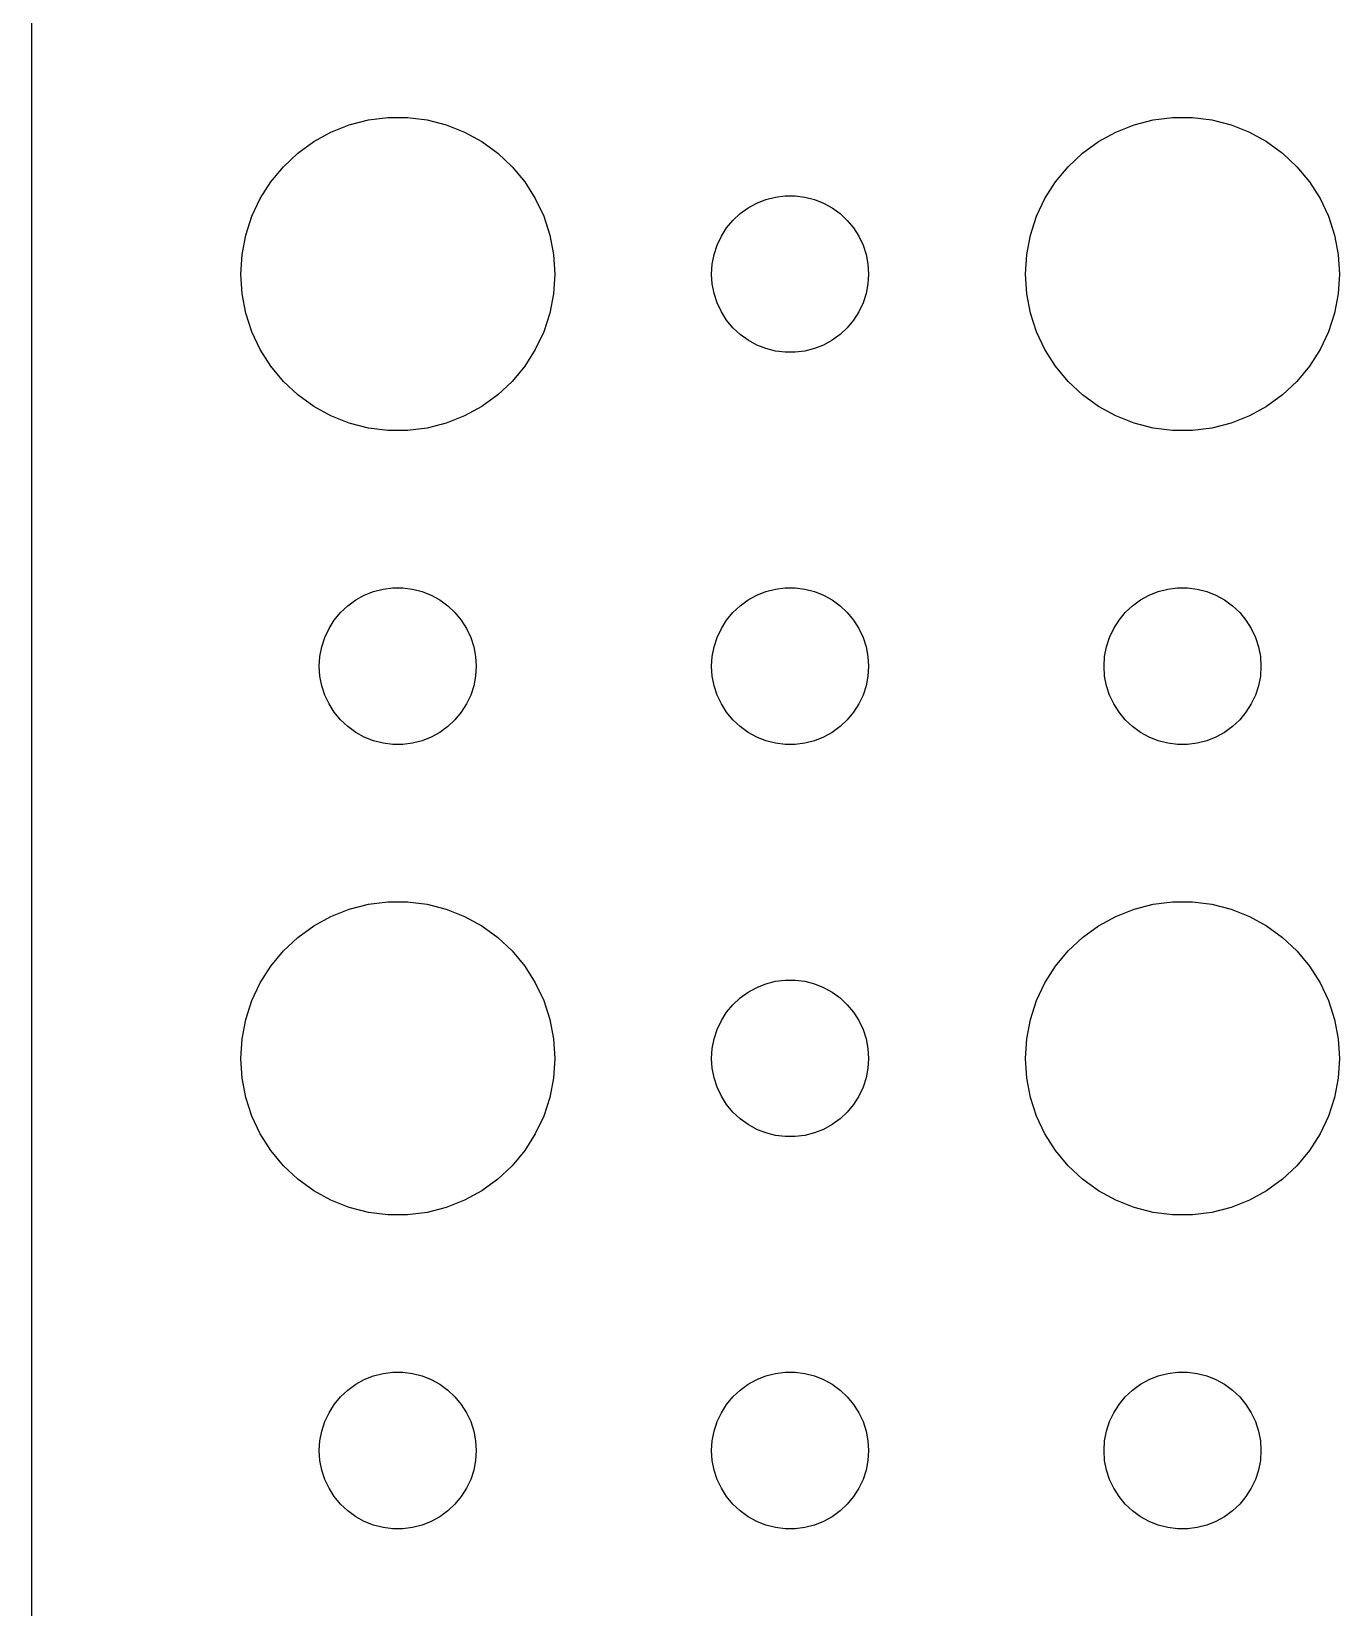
# Model space of a CAD drawing. Header units: metres. Extents: x -120 to 120, y -119 to 119.
# Drawn here: x -119.5 to -94.5, y -3 to 27.14 of the extents above; entities that cross this region are included whole.
import ezdxf

# ---------------------------------------------------------------- set-up
doc = ezdxf.new("R2010")
doc.units = ezdxf.units.M

msp = doc.modelspace()

# ---------------------------------------------------------------- linework, layer by layer
for p, q in [((-119.5, 114.5), (-119.5, -114.5)), ((-113.777, 25.2145), (-113.427, 25.3532)), ((-113.427, 25.3532), (-113.062, 25.4469)), ((-113.062, 25.4469), (-112.688, 25.4941)), ((-112.688, 25.4941), (-112.312, 25.4941)), ((-112.312, 25.4941), (-111.938, 25.4469)), ((-111.938, 25.4469), (-111.573, 25.3532)), ((-111.573, 25.3532), (-111.223, 25.2145)), ((-98.7773, 25.2145), (-98.427, 25.3532)), ((-98.427, 25.3532), (-98.0621, 25.4469)), ((-98.0621, 25.4469), (-97.6884, 25.4941)), ((-97.6884, 25.4941), (-97.3116, 25.4941)), ((-97.3116, 25.4941), (-96.9379, 25.4469)), ((-96.9379, 25.4469), (-96.573, 25.3532)), ((-96.573, 25.3532), (-96.2227, 25.2145)), ((-114.412, 24.8115), (-114.107, 25.033)), ((-114.107, 25.033), (-113.777, 25.2145)), ((-111.223, 25.2145), (-110.893, 25.033)), ((-110.893, 25.033), (-110.588, 24.8115)), ((-99.4123, 24.8115), (-99.1075, 25.033)), ((-99.1075, 25.033), (-98.7773, 25.2145)), ((-96.2227, 25.2145), (-95.8925, 25.033)), ((-95.8925, 25.033), (-95.5877, 24.8115)), ((-114.687, 24.5536), (-114.412, 24.8115)), ((-110.588, 24.8115), (-110.313, 24.5536)), ((-99.6869, 24.5536), (-99.4123, 24.8115)), ((-95.5877, 24.8115), (-95.3131, 24.5536)), ((-114.927, 24.2634), (-114.687, 24.5536)), ((-110.313, 24.5536), (-110.073, 24.2634)), ((-99.927, 24.2634), (-99.6869, 24.5536)), ((-95.3131, 24.5536), (-95.073, 24.2634)), ((-115.129, 23.9453), (-114.927, 24.2634)), ((-110.073, 24.2634), (-109.871, 23.9453)), ((-100.129, 23.9453), (-99.927, 24.2634)), ((-95.073, 24.2634), (-94.8711, 23.9453)), ((-115.289, 23.6044), (-115.129, 23.9453)), ((-109.871, 23.9453), (-109.711, 23.6044)), ((-105.804, 23.7665), (-105.639, 23.8572)), ((-105.639, 23.8572), (-105.464, 23.9266)), ((-105.464, 23.9266), (-105.281, 23.9734)), ((-105.281, 23.9734), (-105.094, 23.997)), ((-105.094, 23.997), (-104.906, 23.997)), ((-104.906, 23.997), (-104.719, 23.9734)), ((-104.719, 23.9734), (-104.536, 23.9266)), ((-104.536, 23.9266), (-104.361, 23.8572)), ((-104.361, 23.8572), (-104.196, 23.7665)), ((-100.289, 23.6044), (-100.129, 23.9453)), ((-94.8711, 23.9453), (-94.7107, 23.6044)), ((-115.406, 23.2461), (-115.289, 23.6044)), ((-109.711, 23.6044), (-109.594, 23.2461)), ((-106.214, 23.3817), (-106.093, 23.5268)), ((-106.093, 23.5268), (-105.956, 23.6558)), ((-105.956, 23.6558), (-105.804, 23.7665)), ((-104.196, 23.7665), (-104.044, 23.6558)), ((-104.044, 23.6558), (-103.907, 23.5268)), ((-103.907, 23.5268), (-103.786, 23.3817)), ((-100.406, 23.2461), (-100.289, 23.6044)), ((-94.7107, 23.6044), (-94.5943, 23.2461)), ((-115.476, 22.876), (-115.406, 23.2461)), ((-109.594, 23.2461), (-109.524, 22.876)), ((-106.395, 23.0522), (-106.314, 23.2226)), ((-106.314, 23.2226), (-106.214, 23.3817)), ((-103.786, 23.3817), (-103.686, 23.2226)), ((-103.686, 23.2226), (-103.605, 23.0522)), ((-100.476, 22.876), (-100.406, 23.2461)), ((-94.5943, 23.2461), (-94.5237, 22.876)), ((-106.453, 22.873), (-106.395, 23.0522)), ((-103.605, 23.0522), (-103.547, 22.873)), ((-115.5, 22.5), (-115.476, 22.876)), ((-109.524, 22.876), (-109.5, 22.5)), ((-106.5, 22.5), (-106.488, 22.688)), ((-106.488, 22.688), (-106.453, 22.873)), ((-103.547, 22.873), (-103.512, 22.688)), ((-103.512, 22.688), (-103.5, 22.5)), ((-100.5, 22.5), (-100.476, 22.876)), ((-94.5237, 22.876), (-94.5, 22.5)), ((-115.476, 22.124), (-115.5, 22.5)), ((-109.5, 22.5), (-109.524, 22.124)), ((-106.488, 22.312), (-106.5, 22.5)), ((-106.453, 22.127), (-106.488, 22.312)), ((-103.512, 22.312), (-103.547, 22.127)), ((-103.5, 22.5), (-103.512, 22.312)), ((-100.476, 22.124), (-100.5, 22.5)), ((-94.5, 22.5), (-94.5237, 22.124)), ((-115.406, 21.7539), (-115.476, 22.124)), ((-109.524, 22.124), (-109.594, 21.7539)), ((-106.395, 21.9478), (-106.453, 22.127)), ((-103.547, 22.127), (-103.605, 21.9478)), ((-100.406, 21.7539), (-100.476, 22.124)), ((-94.5237, 22.124), (-94.5943, 21.7539)), ((-115.289, 21.3956), (-115.406, 21.7539)), ((-109.594, 21.7539), (-109.711, 21.3956)), ((-106.314, 21.7774), (-106.395, 21.9478)), ((-106.214, 21.6183), (-106.314, 21.7774)), ((-103.686, 21.7774), (-103.786, 21.6183)), ((-103.605, 21.9478), (-103.686, 21.7774)), ((-100.289, 21.3956), (-100.406, 21.7539)), ((-94.5943, 21.7539), (-94.7107, 21.3956)), ((-106.093, 21.4732), (-106.214, 21.6183)), ((-105.956, 21.3442), (-106.093, 21.4732)), ((-103.907, 21.4732), (-104.044, 21.3442)), ((-103.786, 21.6183), (-103.907, 21.4732)), ((-115.129, 21.0547), (-115.289, 21.3956)), ((-109.711, 21.3956), (-109.871, 21.0547)), ((-105.804, 21.2335), (-105.956, 21.3442)), ((-105.639, 21.1427), (-105.804, 21.2335)), ((-105.464, 21.0734), (-105.639, 21.1427)), ((-104.361, 21.1427), (-104.536, 21.0734)), ((-104.196, 21.2335), (-104.361, 21.1427)), ((-104.044, 21.3442), (-104.196, 21.2335)), ((-100.129, 21.0547), (-100.289, 21.3956)), ((-94.7107, 21.3956), (-94.8711, 21.0547)), ((-114.927, 20.7366), (-115.129, 21.0547)), ((-109.871, 21.0547), (-110.073, 20.7366)), ((-105.281, 21.0266), (-105.464, 21.0734)), ((-105.094, 21.003), (-105.281, 21.0266)), ((-104.906, 21.003), (-105.094, 21.003)), ((-104.719, 21.0266), (-104.906, 21.003)), ((-104.536, 21.0734), (-104.719, 21.0266)), ((-99.927, 20.7366), (-100.129, 21.0547)), ((-94.8711, 21.0547), (-95.073, 20.7366)), ((-114.687, 20.4464), (-114.927, 20.7366)), ((-110.073, 20.7366), (-110.313, 20.4464)), ((-99.6869, 20.4464), (-99.927, 20.7366)), ((-95.073, 20.7366), (-95.3131, 20.4464)), ((-114.412, 20.1884), (-114.687, 20.4464)), ((-110.313, 20.4464), (-110.588, 20.1884)), ((-99.4123, 20.1884), (-99.6869, 20.4464)), ((-95.3131, 20.4464), (-95.5877, 20.1884)), ((-114.107, 19.967), (-114.412, 20.1884)), ((-113.777, 19.7855), (-114.107, 19.967)), ((-110.893, 19.967), (-111.223, 19.7855)), ((-110.588, 20.1884), (-110.893, 19.967)), ((-99.1075, 19.967), (-99.4123, 20.1884)), ((-98.7773, 19.7855), (-99.1075, 19.967)), ((-95.8925, 19.967), (-96.2227, 19.7855)), ((-95.5877, 20.1884), (-95.8925, 19.967)), ((-113.427, 19.6468), (-113.777, 19.7855)), ((-113.062, 19.5531), (-113.427, 19.6468)), ((-111.573, 19.6468), (-111.938, 19.5531)), ((-111.223, 19.7855), (-111.573, 19.6468)), ((-98.427, 19.6468), (-98.7773, 19.7855)), ((-98.0621, 19.5531), (-98.427, 19.6468)), ((-96.573, 19.6468), (-96.9379, 19.5531)), ((-96.2227, 19.7855), (-96.573, 19.6468)), ((-112.688, 19.5059), (-113.062, 19.5531)), ((-112.312, 19.5059), (-112.688, 19.5059)), ((-111.938, 19.5531), (-112.312, 19.5059)), ((-97.6884, 19.5059), (-98.0621, 19.5531)), ((-97.3116, 19.5059), (-97.6884, 19.5059)), ((-96.9379, 19.5531), (-97.3116, 19.5059)), ((-113.304, 16.2665), (-113.139, 16.3572)), ((-113.139, 16.3572), (-112.964, 16.4266)), ((-112.964, 16.4266), (-112.781, 16.4734)), ((-112.781, 16.4734), (-112.594, 16.497)), ((-112.594, 16.497), (-112.406, 16.497)), ((-112.406, 16.497), (-112.219, 16.4734)), ((-112.219, 16.4734), (-112.036, 16.4266)), ((-112.036, 16.4266), (-111.861, 16.3572)), ((-111.861, 16.3572), (-111.696, 16.2665)), ((-105.804, 16.2665), (-105.639, 16.3572)), ((-105.639, 16.3572), (-105.464, 16.4266)), ((-105.464, 16.4266), (-105.281, 16.4734)), ((-105.281, 16.4734), (-105.094, 16.497)), ((-105.094, 16.497), (-104.906, 16.497)), ((-104.906, 16.497), (-104.719, 16.4734)), ((-104.719, 16.4734), (-104.536, 16.4266)), ((-104.536, 16.4266), (-104.361, 16.3572)), ((-104.361, 16.3572), (-104.196, 16.2665)), ((-98.3037, 16.2665), (-98.1387, 16.3572)), ((-98.1387, 16.3572), (-97.9635, 16.4266)), ((-97.9635, 16.4266), (-97.7811, 16.4734)), ((-97.7811, 16.4734), (-97.5942, 16.497)), ((-97.5942, 16.497), (-97.4058, 16.497)), ((-97.4058, 16.497), (-97.2189, 16.4734)), ((-97.2189, 16.4734), (-97.0365, 16.4266)), ((-97.0365, 16.4266), (-96.8613, 16.3572)), ((-96.8613, 16.3572), (-96.6963, 16.2665)), ((-113.714, 15.8817), (-113.593, 16.0268)), ((-113.593, 16.0268), (-113.456, 16.1558)), ((-113.456, 16.1558), (-113.304, 16.2665)), ((-111.696, 16.2665), (-111.544, 16.1558)), ((-111.544, 16.1558), (-111.407, 16.0268)), ((-111.407, 16.0268), (-111.286, 15.8817)), ((-106.214, 15.8817), (-106.093, 16.0268)), ((-106.093, 16.0268), (-105.956, 16.1558)), ((-105.956, 16.1558), (-105.804, 16.2665)), ((-104.196, 16.2665), (-104.044, 16.1558)), ((-104.044, 16.1558), (-103.907, 16.0268)), ((-103.907, 16.0268), (-103.786, 15.8817)), ((-98.7135, 15.8817), (-98.5934, 16.0268)), ((-98.5934, 16.0268), (-98.4561, 16.1558)), ((-98.4561, 16.1558), (-98.3037, 16.2665)), ((-96.6963, 16.2665), (-96.5439, 16.1558)), ((-96.5439, 16.1558), (-96.4065, 16.0268)), ((-96.4065, 16.0268), (-96.2865, 15.8817)), ((-113.895, 15.5522), (-113.814, 15.7226)), ((-113.814, 15.7226), (-113.714, 15.8817)), ((-111.286, 15.8817), (-111.186, 15.7226)), ((-111.186, 15.7226), (-111.105, 15.5522)), ((-106.395, 15.5522), (-106.314, 15.7226)), ((-106.314, 15.7226), (-106.214, 15.8817)), ((-103.786, 15.8817), (-103.686, 15.7226)), ((-103.686, 15.7226), (-103.605, 15.5522)), ((-98.8947, 15.5522), (-98.8145, 15.7226)), ((-98.8145, 15.7226), (-98.7135, 15.8817)), ((-96.2865, 15.8817), (-96.1855, 15.7226)), ((-96.1855, 15.7226), (-96.1053, 15.5522)), ((-113.988, 15.188), (-113.953, 15.373)), ((-113.953, 15.373), (-113.895, 15.5522)), ((-111.105, 15.5522), (-111.047, 15.373)), ((-111.047, 15.373), (-111.012, 15.188)), ((-106.488, 15.188), (-106.453, 15.373)), ((-106.453, 15.373), (-106.395, 15.5522)), ((-103.605, 15.5522), (-103.547, 15.373)), ((-103.547, 15.373), (-103.512, 15.188)), ((-98.9882, 15.188), (-98.9529, 15.373)), ((-98.9529, 15.373), (-98.8947, 15.5522)), ((-96.1053, 15.5522), (-96.0471, 15.373)), ((-96.0471, 15.373), (-96.0118, 15.188)), ((-114, 15), (-113.988, 15.188)), ((-111.012, 15.188), (-111, 15)), ((-106.5, 15), (-106.488, 15.188)), ((-103.512, 15.188), (-103.5, 15)), ((-99, 15), (-98.9882, 15.188)), ((-96.0118, 15.188), (-96, 15)), ((-113.988, 14.812), (-114, 15)), ((-113.953, 14.627), (-113.988, 14.812)), ((-111.012, 14.812), (-111.047, 14.627)), ((-111, 15), (-111.012, 14.812)), ((-106.488, 14.812), (-106.5, 15)), ((-106.453, 14.627), (-106.488, 14.812)), ((-103.512, 14.812), (-103.547, 14.627)), ((-103.5, 15), (-103.512, 14.812)), ((-98.9882, 14.812), (-99, 15)), ((-98.9529, 14.627), (-98.9882, 14.812)), ((-96.0118, 14.812), (-96.0471, 14.627)), ((-96, 15), (-96.0118, 14.812)), ((-113.895, 14.4478), (-113.953, 14.627)), ((-111.047, 14.627), (-111.105, 14.4478)), ((-106.395, 14.4478), (-106.453, 14.627)), ((-103.547, 14.627), (-103.605, 14.4478)), ((-98.8947, 14.4478), (-98.9529, 14.627)), ((-96.0471, 14.627), (-96.1053, 14.4478)), ((-113.814, 14.2774), (-113.895, 14.4478)), ((-113.714, 14.1183), (-113.814, 14.2774)), ((-111.186, 14.2774), (-111.286, 14.1183)), ((-111.105, 14.4478), (-111.186, 14.2774)), ((-106.314, 14.2774), (-106.395, 14.4478)), ((-106.214, 14.1183), (-106.314, 14.2774)), ((-103.686, 14.2774), (-103.786, 14.1183)), ((-103.605, 14.4478), (-103.686, 14.2774)), ((-98.8145, 14.2774), (-98.8947, 14.4478)), ((-98.7135, 14.1183), (-98.8145, 14.2774)), ((-96.1855, 14.2774), (-96.2865, 14.1183)), ((-96.1053, 14.4478), (-96.1855, 14.2774)), ((-113.593, 13.9732), (-113.714, 14.1183)), ((-113.456, 13.8442), (-113.593, 13.9732)), ((-111.407, 13.9732), (-111.544, 13.8442)), ((-111.286, 14.1183), (-111.407, 13.9732)), ((-106.093, 13.9732), (-106.214, 14.1183)), ((-105.956, 13.8442), (-106.093, 13.9732)), ((-103.907, 13.9732), (-104.044, 13.8442)), ((-103.786, 14.1183), (-103.907, 13.9732)), ((-98.5934, 13.9732), (-98.7135, 14.1183)), ((-98.4561, 13.8442), (-98.5934, 13.9732)), ((-96.4065, 13.9732), (-96.5439, 13.8442)), ((-96.2865, 14.1183), (-96.4065, 13.9732)), ((-113.304, 13.7335), (-113.456, 13.8442)), ((-113.139, 13.6427), (-113.304, 13.7335)), ((-112.964, 13.5734), (-113.139, 13.6427)), ((-112.781, 13.5266), (-112.964, 13.5734)), ((-112.036, 13.5734), (-112.219, 13.5266)), ((-111.861, 13.6427), (-112.036, 13.5734)), ((-111.696, 13.7335), (-111.861, 13.6427)), ((-111.544, 13.8442), (-111.696, 13.7335)), ((-105.804, 13.7335), (-105.956, 13.8442)), ((-105.639, 13.6427), (-105.804, 13.7335)), ((-105.464, 13.5734), (-105.639, 13.6427)), ((-105.281, 13.5266), (-105.464, 13.5734)), ((-104.536, 13.5734), (-104.719, 13.5266)), ((-104.361, 13.6427), (-104.536, 13.5734)), ((-104.196, 13.7335), (-104.361, 13.6427)), ((-104.044, 13.8442), (-104.196, 13.7335)), ((-98.3037, 13.7335), (-98.4561, 13.8442)), ((-98.1387, 13.6427), (-98.3037, 13.7335)), ((-97.9635, 13.5734), (-98.1387, 13.6427)), ((-97.7811, 13.5266), (-97.9635, 13.5734)), ((-97.0365, 13.5734), (-97.2189, 13.5266)), ((-96.8613, 13.6427), (-97.0365, 13.5734)), ((-96.6963, 13.7335), (-96.8613, 13.6427)), ((-96.5439, 13.8442), (-96.6963, 13.7335)), ((-112.594, 13.5029), (-112.781, 13.5266)), ((-112.406, 13.5029), (-112.594, 13.5029)), ((-112.219, 13.5266), (-112.406, 13.5029)), ((-105.094, 13.5029), (-105.281, 13.5266)), ((-104.906, 13.5029), (-105.094, 13.5029)), ((-104.719, 13.5266), (-104.906, 13.5029)), ((-97.5942, 13.5029), (-97.7811, 13.5266)), ((-97.4058, 13.5029), (-97.5942, 13.5029)), ((-97.2189, 13.5266), (-97.4058, 13.5029)), ((-113.777, 10.2145), (-113.427, 10.3532)), ((-113.427, 10.3532), (-113.062, 10.4469)), ((-113.062, 10.4469), (-112.688, 10.4941)), ((-112.688, 10.4941), (-112.312, 10.4941)), ((-112.312, 10.4941), (-111.938, 10.4469)), ((-111.938, 10.4469), (-111.573, 10.3532)), ((-111.573, 10.3532), (-111.223, 10.2145)), ((-98.7773, 10.2145), (-98.427, 10.3532)), ((-98.427, 10.3532), (-98.0621, 10.4469)), ((-98.0621, 10.4469), (-97.6884, 10.4941)), ((-97.6884, 10.4941), (-97.3116, 10.4941)), ((-97.3116, 10.4941), (-96.9379, 10.4469)), ((-96.9379, 10.4469), (-96.573, 10.3532)), ((-96.573, 10.3532), (-96.2227, 10.2145)), ((-114.412, 9.81154), (-114.107, 10.033)), ((-114.107, 10.033), (-113.777, 10.2145)), ((-111.223, 10.2145), (-110.893, 10.033)), ((-110.893, 10.033), (-110.588, 9.81154)), ((-99.4123, 9.81154), (-99.1075, 10.033)), ((-99.1075, 10.033), (-98.7773, 10.2145)), ((-96.2227, 10.2145), (-95.8925, 10.033)), ((-95.8925, 10.033), (-95.5877, 9.81154)), ((-114.687, 9.55363), (-114.412, 9.81154)), ((-110.588, 9.81154), (-110.313, 9.55363)), ((-99.6869, 9.55363), (-99.4123, 9.81154)), ((-95.5877, 9.81154), (-95.3131, 9.55363)), ((-114.927, 9.26335), (-114.687, 9.55363)), ((-110.313, 9.55363), (-110.073, 9.26335)), ((-99.927, 9.26335), (-99.6869, 9.55363)), ((-95.3131, 9.55363), (-95.073, 9.26335)), ((-115.129, 8.94525), (-114.927, 9.26335)), ((-110.073, 9.26335), (-109.871, 8.94525)), ((-100.129, 8.94525), (-99.927, 9.26335)), ((-95.073, 9.26335), (-94.8711, 8.94525)), ((-115.289, 8.60437), (-115.129, 8.94525)), ((-109.871, 8.94525), (-109.711, 8.60437)), ((-105.956, 8.65576), (-105.804, 8.76648)), ((-105.804, 8.76648), (-105.639, 8.85724)), ((-105.639, 8.85724), (-105.464, 8.92657)), ((-105.464, 8.92657), (-105.281, 8.97342)), ((-105.281, 8.97342), (-105.094, 8.99704)), ((-105.094, 8.99704), (-104.906, 8.99704)), ((-104.906, 8.99704), (-104.719, 8.97342)), ((-104.719, 8.97342), (-104.536, 8.92657)), ((-104.536, 8.92657), (-104.361, 8.85724)), ((-104.361, 8.85724), (-104.196, 8.76648)), ((-104.196, 8.76648), (-104.044, 8.65576)), ((-100.289, 8.60437), (-100.129, 8.94525)), ((-94.8711, 8.94525), (-94.7107, 8.60437)), ((-115.406, 8.24606), (-115.289, 8.60437)), ((-109.711, 8.60437), (-109.594, 8.24606)), ((-106.214, 8.38167), (-106.093, 8.52681)), ((-106.093, 8.52681), (-105.956, 8.65576)), ((-104.044, 8.65576), (-103.907, 8.52681)), ((-103.907, 8.52681), (-103.786, 8.38167)), ((-100.406, 8.24606), (-100.289, 8.60437)), ((-94.7107, 8.60437), (-94.5943, 8.24606)), ((-115.476, 7.87599), (-115.406, 8.24606)), ((-109.594, 8.24606), (-109.524, 7.87599)), ((-106.395, 8.05219), (-106.314, 8.22263)), ((-106.314, 8.22263), (-106.214, 8.38167)), ((-103.786, 8.38167), (-103.686, 8.22263)), ((-103.686, 8.22263), (-103.605, 8.05219)), ((-100.476, 7.87599), (-100.406, 8.24606)), ((-94.5943, 8.24606), (-94.5237, 7.87599)), ((-115.5, 7.5), (-115.476, 7.87599)), ((-109.524, 7.87599), (-109.5, 7.5)), ((-106.488, 7.68799), (-106.453, 7.87303)), ((-106.453, 7.87303), (-106.395, 8.05219)), ((-103.605, 8.05219), (-103.547, 7.87303)), ((-103.547, 7.87303), (-103.512, 7.68799)), ((-100.5, 7.5), (-100.476, 7.87599)), ((-94.5237, 7.87599), (-94.5, 7.5)), ((-106.5, 7.5), (-106.488, 7.68799)), ((-103.512, 7.68799), (-103.5, 7.5)), ((-115.476, 7.12399), (-115.5, 7.5)), ((-109.5, 7.5), (-109.524, 7.12399)), ((-106.488, 7.312), (-106.5, 7.5)), ((-106.453, 7.12695), (-106.488, 7.312)), ((-103.512, 7.312), (-103.547, 7.12695)), ((-103.5, 7.5), (-103.512, 7.312)), ((-100.476, 7.12399), (-100.5, 7.5)), ((-94.5, 7.5), (-94.5237, 7.12399)), ((-115.406, 6.75392), (-115.476, 7.12399)), ((-109.524, 7.12399), (-109.594, 6.75392)), ((-106.395, 6.9478), (-106.453, 7.12695)), ((-106.314, 6.77736), (-106.395, 6.9478)), ((-103.605, 6.9478), (-103.686, 6.77736)), ((-103.547, 7.12695), (-103.605, 6.9478)), ((-100.406, 6.75392), (-100.476, 7.12399)), ((-94.5237, 7.12399), (-94.5943, 6.75392)), ((-115.289, 6.39561), (-115.406, 6.75392)), ((-109.594, 6.75392), (-109.711, 6.39561)), ((-106.214, 6.61832), (-106.314, 6.77736)), ((-103.686, 6.77736), (-103.786, 6.61832)), ((-100.289, 6.39561), (-100.406, 6.75392)), ((-94.5943, 6.75392), (-94.7107, 6.39561)), ((-115.129, 6.05473), (-115.289, 6.39561)), ((-109.711, 6.39561), (-109.871, 6.05473)), ((-106.093, 6.47318), (-106.214, 6.61832)), ((-105.956, 6.34422), (-106.093, 6.47318)), ((-105.804, 6.23351), (-105.956, 6.34422)), ((-104.044, 6.34422), (-104.196, 6.23351)), ((-103.907, 6.47318), (-104.044, 6.34422)), ((-103.786, 6.61832), (-103.907, 6.47318)), ((-100.129, 6.05473), (-100.289, 6.39561)), ((-94.7107, 6.39561), (-94.8711, 6.05473)), ((-114.927, 5.73663), (-115.129, 6.05473)), ((-109.871, 6.05473), (-110.073, 5.73663)), ((-105.639, 6.14275), (-105.804, 6.23351)), ((-105.464, 6.07341), (-105.639, 6.14275)), ((-105.281, 6.02657), (-105.464, 6.07341)), ((-104.536, 6.07341), (-104.719, 6.02657)), ((-104.361, 6.14275), (-104.536, 6.07341)), ((-104.196, 6.23351), (-104.361, 6.14275)), ((-99.927, 5.73663), (-100.129, 6.05473)), ((-94.8711, 6.05473), (-95.073, 5.73663)), ((-114.687, 5.44635), (-114.927, 5.73663)), ((-110.073, 5.73663), (-110.313, 5.44635)), ((-105.094, 6.00294), (-105.281, 6.02657)), ((-104.906, 6.00294), (-105.094, 6.00294)), ((-104.719, 6.02657), (-104.906, 6.00294)), ((-99.6869, 5.44635), (-99.927, 5.73663)), ((-95.073, 5.73663), (-95.3131, 5.44635)), ((-114.412, 5.18845), (-114.687, 5.44635)), ((-110.313, 5.44635), (-110.588, 5.18845)), ((-99.4123, 5.18845), (-99.6869, 5.44635)), ((-95.3131, 5.44635), (-95.5877, 5.18845)), ((-114.107, 4.96701), (-114.412, 5.18845)), ((-110.588, 5.18845), (-110.893, 4.96701)), ((-99.1075, 4.96701), (-99.4123, 5.18845)), ((-95.5877, 5.18845), (-95.8925, 4.96701)), ((-113.777, 4.78551), (-114.107, 4.96701)), ((-110.893, 4.96701), (-111.223, 4.78551)), ((-98.7773, 4.78551), (-99.1075, 4.96701)), ((-95.8925, 4.96701), (-96.2227, 4.78551)), ((-113.427, 4.64682), (-113.777, 4.78551)), ((-113.062, 4.55313), (-113.427, 4.64682)), ((-112.688, 4.50591), (-113.062, 4.55313)), ((-111.938, 4.55313), (-112.312, 4.50591)), ((-111.573, 4.64682), (-111.938, 4.55313)), ((-111.223, 4.78551), (-111.573, 4.64682)), ((-98.427, 4.64682), (-98.7773, 4.78551)), ((-98.0621, 4.55313), (-98.427, 4.64682)), ((-97.6884, 4.50591), (-98.0621, 4.55313)), ((-96.9379, 4.55313), (-97.3116, 4.50591)), ((-96.573, 4.64682), (-96.9379, 4.55313)), ((-96.2227, 4.78551), (-96.573, 4.64682)), ((-112.312, 4.50591), (-112.688, 4.50591)), ((-97.3116, 4.50591), (-97.6884, 4.50591)), ((-113.456, 1.15576), (-113.304, 1.26648)), ((-113.304, 1.26648), (-113.139, 1.35724)), ((-113.139, 1.35724), (-112.964, 1.42657)), ((-112.964, 1.42657), (-112.781, 1.47342)), ((-112.781, 1.47342), (-112.594, 1.49704)), ((-112.594, 1.49704), (-112.406, 1.49704)), ((-112.406, 1.49704), (-112.219, 1.47342)), ((-112.219, 1.47342), (-112.036, 1.42657)), ((-112.036, 1.42657), (-111.861, 1.35724)), ((-111.861, 1.35724), (-111.696, 1.26648)), ((-111.696, 1.26648), (-111.544, 1.15576)), ((-105.956, 1.15576), (-105.804, 1.26648)), ((-105.804, 1.26648), (-105.639, 1.35724)), ((-105.639, 1.35724), (-105.464, 1.42657)), ((-105.464, 1.42657), (-105.281, 1.47342)), ((-105.281, 1.47342), (-105.094, 1.49704)), ((-105.094, 1.49704), (-104.906, 1.49704)), ((-104.906, 1.49704), (-104.719, 1.47342)), ((-104.719, 1.47342), (-104.536, 1.42657)), ((-104.536, 1.42657), (-104.361, 1.35724)), ((-104.361, 1.35724), (-104.196, 1.26648)), ((-104.196, 1.26648), (-104.044, 1.15576)), ((-98.4561, 1.15576), (-98.3037, 1.26648)), ((-98.3037, 1.26648), (-98.1387, 1.35724)), ((-98.1387, 1.35724), (-97.9635, 1.42657)), ((-97.9635, 1.42657), (-97.7811, 1.47342)), ((-97.7811, 1.47342), (-97.5942, 1.49704)), ((-97.5942, 1.49704), (-97.4058, 1.49704)), ((-97.4058, 1.49704), (-97.2189, 1.47342)), ((-97.2189, 1.47342), (-97.0365, 1.42657)), ((-97.0365, 1.42657), (-96.8613, 1.35724)), ((-96.8613, 1.35724), (-96.6963, 1.26648)), ((-96.6963, 1.26648), (-96.5439, 1.15576)), ((-113.714, 0.88167), (-113.593, 1.02681)), ((-113.593, 1.02681), (-113.456, 1.15576)), ((-111.544, 1.15576), (-111.407, 1.02681)), ((-111.407, 1.02681), (-111.286, 0.88167)), ((-106.214, 0.88167), (-106.093, 1.02681)), ((-106.093, 1.02681), (-105.956, 1.15576)), ((-104.044, 1.15576), (-103.907, 1.02681)), ((-103.907, 1.02681), (-103.786, 0.88167)), ((-98.7135, 0.88167), (-98.5934, 1.02681)), ((-98.5934, 1.02681), (-98.4561, 1.15576)), ((-96.5439, 1.15576), (-96.4065, 1.02681)), ((-96.4065, 1.02681), (-96.2865, 0.88167)), ((-113.895, 0.55219), (-113.814, 0.72263)), ((-113.814, 0.72263), (-113.714, 0.88167)), ((-111.286, 0.88167), (-111.186, 0.72263)), ((-111.186, 0.72263), (-111.105, 0.55219)), ((-106.395, 0.55219), (-106.314, 0.72263)), ((-106.314, 0.72263), (-106.214, 0.88167)), ((-103.786, 0.88167), (-103.686, 0.72263)), ((-103.686, 0.72263), (-103.605, 0.55219)), ((-98.8947, 0.55219), (-98.8145, 0.72263)), ((-98.8145, 0.72263), (-98.7135, 0.88167)), ((-96.2865, 0.88167), (-96.1855, 0.72263)), ((-96.1855, 0.72263), (-96.1053, 0.55219)), ((-113.988, 0.18799), (-113.953, 0.37303)), ((-113.953, 0.37303), (-113.895, 0.55219)), ((-111.105, 0.55219), (-111.047, 0.37303)), ((-111.047, 0.37303), (-111.012, 0.18799)), ((-106.488, 0.18799), (-106.453, 0.37303)), ((-106.453, 0.37303), (-106.395, 0.55219)), ((-103.605, 0.55219), (-103.547, 0.37303)), ((-103.547, 0.37303), (-103.512, 0.18799)), ((-98.9882, 0.18799), (-98.9529, 0.37303)), ((-98.9529, 0.37303), (-98.8947, 0.55219)), ((-96.1053, 0.55219), (-96.0471, 0.37303)), ((-96.0471, 0.37303), (-96.0118, 0.18799)), ((-114, 0), (-113.988, 0.18799)), ((-113.988, -0.18799), (-114, 0)), ((-111.012, 0.18799), (-111, 0)), ((-111, 0), (-111.012, -0.18799)), ((-106.5, 0), (-106.488, 0.18799)), ((-106.488, -0.18799), (-106.5, 0)), ((-103.512, 0.18799), (-103.5, 0)), ((-103.5, 0), (-103.512, -0.18799)), ((-99, 0), (-98.9882, 0.18799)), ((-98.9882, -0.18799), (-99, 0)), ((-96.0118, 0.18799), (-96, 0)), ((-96, 0), (-96.0118, -0.18799)), ((-113.953, -0.37303), (-113.988, -0.18799)), ((-111.012, -0.18799), (-111.047, -0.37303)), ((-106.453, -0.37303), (-106.488, -0.18799)), ((-103.512, -0.18799), (-103.547, -0.37303)), ((-98.9529, -0.37303), (-98.9882, -0.18799)), ((-96.0118, -0.18799), (-96.0471, -0.37303)), ((-113.895, -0.55219), (-113.953, -0.37303)), ((-113.814, -0.72263), (-113.895, -0.55219)), ((-111.105, -0.55219), (-111.186, -0.72263)), ((-111.047, -0.37303), (-111.105, -0.55219)), ((-106.395, -0.55219), (-106.453, -0.37303)), ((-106.314, -0.72263), (-106.395, -0.55219)), ((-103.605, -0.55219), (-103.686, -0.72263)), ((-103.547, -0.37303), (-103.605, -0.55219)), ((-98.8947, -0.55219), (-98.9529, -0.37303)), ((-98.8145, -0.72263), (-98.8947, -0.55219)), ((-96.1053, -0.55219), (-96.1855, -0.72263)), ((-96.0471, -0.37303), (-96.1053, -0.55219)), ((-113.714, -0.88167), (-113.814, -0.72263)), ((-113.593, -1.02681), (-113.714, -0.88167)), ((-111.286, -0.88167), (-111.407, -1.02681)), ((-111.186, -0.72263), (-111.286, -0.88167)), ((-106.214, -0.88167), (-106.314, -0.72263)), ((-106.093, -1.02681), (-106.214, -0.88167)), ((-103.786, -0.88167), (-103.907, -1.02681)), ((-103.686, -0.72263), (-103.786, -0.88167)), ((-98.7135, -0.88167), (-98.8145, -0.72263)), ((-98.5934, -1.02681), (-98.7135, -0.88167)), ((-96.2865, -0.88167), (-96.4065, -1.02681)), ((-96.1855, -0.72263), (-96.2865, -0.88167)), ((-113.456, -1.15576), (-113.593, -1.02681)), ((-113.304, -1.26648), (-113.456, -1.15576)), ((-111.544, -1.15576), (-111.696, -1.26648)), ((-111.407, -1.02681), (-111.544, -1.15576)), ((-105.956, -1.15576), (-106.093, -1.02681)), ((-105.804, -1.26648), (-105.956, -1.15576)), ((-104.044, -1.15576), (-104.196, -1.26648)), ((-103.907, -1.02681), (-104.044, -1.15576)), ((-98.4561, -1.15576), (-98.5934, -1.02681)), ((-98.3037, -1.26648), (-98.4561, -1.15576)), ((-96.5439, -1.15576), (-96.6963, -1.26648)), ((-96.4065, -1.02681), (-96.5439, -1.15576)), ((-113.139, -1.35724), (-113.304, -1.26648)), ((-112.964, -1.42657), (-113.139, -1.35724)), ((-112.781, -1.47342), (-112.964, -1.42657)), ((-112.594, -1.49704), (-112.781, -1.47342)), ((-112.406, -1.49704), (-112.594, -1.49704)), ((-112.219, -1.47342), (-112.406, -1.49704)), ((-112.036, -1.42657), (-112.219, -1.47342)), ((-111.861, -1.35724), (-112.036, -1.42657)), ((-111.696, -1.26648), (-111.861, -1.35724)), ((-105.639, -1.35724), (-105.804, -1.26648)), ((-105.464, -1.42657), (-105.639, -1.35724)), ((-105.281, -1.47342), (-105.464, -1.42657)), ((-105.094, -1.49704), (-105.281, -1.47342)), ((-104.906, -1.49704), (-105.094, -1.49704)), ((-104.719, -1.47342), (-104.906, -1.49704)), ((-104.536, -1.42657), (-104.719, -1.47342)), ((-104.361, -1.35724), (-104.536, -1.42657)), ((-104.196, -1.26648), (-104.361, -1.35724)), ((-98.1387, -1.35724), (-98.3037, -1.26648)), ((-97.9635, -1.42657), (-98.1387, -1.35724)), ((-97.7811, -1.47342), (-97.9635, -1.42657)), ((-97.5942, -1.49704), (-97.7811, -1.47342)), ((-97.4058, -1.49704), (-97.5942, -1.49704)), ((-97.2189, -1.47342), (-97.4058, -1.49704)), ((-97.0365, -1.42657), (-97.2189, -1.47342)), ((-96.8613, -1.35724), (-97.0365, -1.42657)), ((-96.6963, -1.26648), (-96.8613, -1.35724))]:
    msp.add_line(p, q)

doc.saveas('drawing.dxf')
